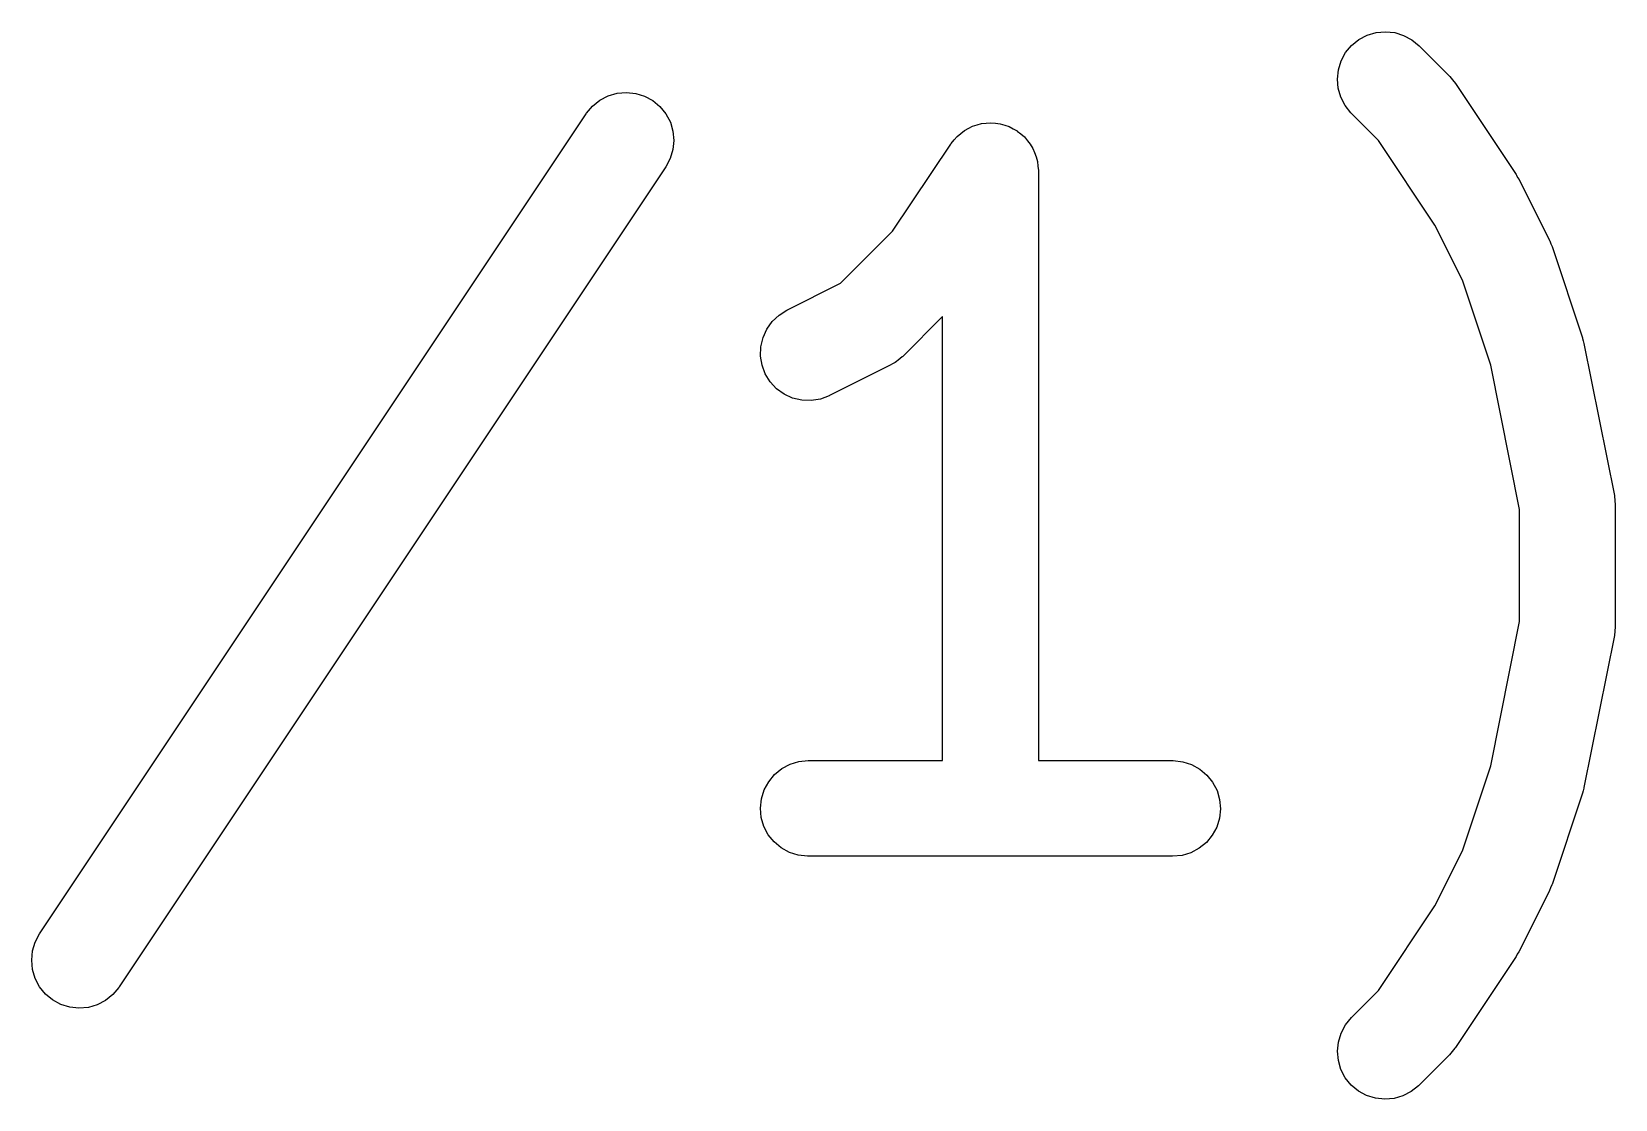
# Model space of a CAD drawing. Extents: x 0.77 to 5.15, y -1.76 to -0.61.
# Drawn here: x 5.0502 to 5.1479, y -0.8007 to -0.7348 of the extents above; entities that cross this region are included whole.
import ezdxf

# ---------------------------------------------------------------- set-up
doc = ezdxf.new("R2010")
doc.units = 0
doc.header["$MEASUREMENT"] = 0
doc.layers.add('BLACK', color=7, linetype='CONTINUOUS')

msp = doc.modelspace()

# ---------------------------------------------------------------- linework, layer by layer
at = {"layer": 'BLACK', "linetype": 'CONTINUOUS'}
for p, q in [((5.13212, -0.735311), (5.13263, -0.735043)), ((5.13263, -0.735043), (5.13318, -0.734878)), ((5.13318, -0.734878), (5.13376, -0.734824)), ((5.13376, -0.734824), (5.13433, -0.734882)), ((5.13433, -0.734882), (5.13488, -0.73505)), ((5.13488, -0.73505), (5.13539, -0.735323)), ((5.13103, -0.736623), (5.1313, -0.736117)), ((5.1313, -0.736117), (5.13167, -0.735674)), ((5.13167, -0.735674), (5.13212, -0.735311)), ((5.13539, -0.735323), (5.13583, -0.735689)), ((5.13583, -0.735689), (5.13771, -0.737563)), ((5.13079, -0.737746), (5.13085, -0.737173)), ((5.13085, -0.737173), (5.13103, -0.736623)), ((5.13084, -0.73832), (5.13079, -0.737746)), ((5.13771, -0.737563), (5.13771, -0.737567)), ((5.13771, -0.737567), (5.13771, -0.737567)), ((5.13771, -0.737567), (5.13771, -0.737568)), ((5.13771, -0.737568), (5.13774, -0.737593)), ((5.13774, -0.737593), (5.1379, -0.737803)), ((5.1379, -0.737803), (5.13808, -0.738013)), ((5.13808, -0.738013), (5.14183, -0.743638)), ((5.08481, -0.739413), (5.08526, -0.739053)), ((5.08526, -0.739053), (5.08577, -0.738787)), ((5.08577, -0.738787), (5.08633, -0.738625)), ((5.08633, -0.738625), (5.0869, -0.738573)), ((5.0869, -0.738573), (5.08747, -0.738635)), ((5.08747, -0.738635), (5.08802, -0.738806)), ((5.08802, -0.738806), (5.08853, -0.739081)), ((5.08853, -0.739081), (5.08897, -0.739449)), ((5.131, -0.738873), (5.13084, -0.73832)), ((5.13127, -0.739385), (5.131, -0.738873)), ((5.05067, -0.790507), (5.08442, -0.739888)), ((5.08442, -0.739888), (5.08444, -0.739854)), ((5.08444, -0.739854), (5.08481, -0.739413)), ((5.08897, -0.739449), (5.08934, -0.739896)), ((5.08934, -0.739896), (5.08961, -0.740405)), ((5.13163, -0.739835), (5.13127, -0.739385)), ((5.13166, -0.739864), (5.13163, -0.739835)), ((5.13332, -0.741532), (5.13166, -0.739864)), ((5.08961, -0.740405), (5.08977, -0.740957)), ((5.08977, -0.740957), (5.08983, -0.741531)), ((5.10754, -0.741102), (5.10776, -0.74093)), ((5.10776, -0.740927), (5.10803, -0.740788)), ((5.10776, -0.740929), (5.10776, -0.740927)), ((5.10776, -0.74093), (5.10776, -0.740929)), ((5.10803, -0.740788), (5.10827, -0.740663)), ((5.10827, -0.740661), (5.10856, -0.740578)), ((5.10827, -0.740662), (5.10827, -0.740661)), ((5.10827, -0.740663), (5.10827, -0.740662)), ((5.10856, -0.740578), (5.10882, -0.7405)), ((5.10882, -0.740499), (5.10911, -0.740474)), ((5.10882, -0.7405), (5.10882, -0.740499)), ((5.10882, -0.7405), (5.10882, -0.7405)), ((5.10911, -0.740474), (5.10939, -0.740448)), ((5.10939, -0.740448), (5.1094, -0.740448)), ((5.1094, -0.740448), (5.1094, -0.740448)), ((5.1094, -0.740448), (5.10969, -0.74048)), ((5.10969, -0.74048), (5.10997, -0.740508)), ((5.10997, -0.740508), (5.10997, -0.740509)), ((5.10997, -0.740509), (5.10997, -0.740509)), ((5.10997, -0.740509), (5.11026, -0.7406)), ((5.11026, -0.7406), (5.11052, -0.740679)), ((5.11052, -0.740679), (5.11052, -0.74068)), ((5.11052, -0.74068), (5.11052, -0.740681)), ((5.11052, -0.740681), (5.11078, -0.74082)), ((5.11078, -0.74082), (5.11102, -0.740953)), ((5.11102, -0.740953), (5.11103, -0.740954)), ((5.11103, -0.740954), (5.11103, -0.740955)), ((5.11103, -0.740955), (5.11125, -0.741138)), ((5.08983, -0.741531), (5.08977, -0.742104)), ((5.10333, -0.747144), (5.10692, -0.741763)), ((5.10692, -0.741763), (5.10694, -0.741733)), ((5.10694, -0.741729), (5.10713, -0.741508)), ((5.10694, -0.741732), (5.10694, -0.741729)), ((5.10694, -0.741733), (5.10694, -0.741732)), ((5.10694, -0.741733), (5.10694, -0.741733)), ((5.10713, -0.741508), (5.10731, -0.741291)), ((5.10731, -0.741288), (5.10754, -0.741102)), ((5.10731, -0.74129), (5.10731, -0.741288)), ((5.10731, -0.741291), (5.10731, -0.74129)), ((5.11125, -0.741138), (5.11147, -0.74132)), ((5.11147, -0.74132), (5.11147, -0.741322)), ((5.11147, -0.741322), (5.11147, -0.741323)), ((5.11147, -0.741323), (5.11166, -0.741558)), ((5.11166, -0.741558), (5.11183, -0.741767)), ((5.11183, -0.741767), (5.11183, -0.741769)), ((5.11183, -0.741769), (5.11183, -0.741771)), ((5.11183, -0.741771), (5.11198, -0.742044)), ((5.11198, -0.742044), (5.1121, -0.742276)), ((5.13681, -0.746761), (5.13332, -0.741532)), ((5.0896, -0.742656), (5.08933, -0.743164)), ((5.08977, -0.742104), (5.0896, -0.742656)), ((5.1121, -0.742276), (5.1121, -0.742278)), ((5.1121, -0.742278), (5.1121, -0.74228)), ((5.1121, -0.74228), (5.11219, -0.74255)), ((5.11219, -0.74255), (5.11227, -0.742827)), ((5.11227, -0.742827), (5.11227, -0.742829)), ((5.11227, -0.742829), (5.11227, -0.742832)), ((5.11227, -0.742832), (5.1123, -0.743121)), ((5.08933, -0.743164), (5.05559, -0.793783)), ((5.1123, -0.743121), (5.11233, -0.743401)), ((5.11233, -0.743401), (5.11233, -0.779818)), ((5.14183, -0.743638), (5.14185, -0.743672)), ((5.14185, -0.743672), (5.14192, -0.743817)), ((5.14192, -0.743817), (5.14201, -0.743955)), ((5.14201, -0.743955), (5.14388, -0.747705)), ((5.13851, -0.750158), (5.13681, -0.746761)), ((5.10012, -0.750348), (5.10333, -0.747144)), ((5.14388, -0.747705), (5.1439, -0.747742)), ((5.1439, -0.747742), (5.14397, -0.747919)), ((5.14397, -0.747919), (5.14405, -0.748091)), ((5.14405, -0.748091), (5.14592, -0.753716)), ((5.0968, -0.752008), (5.10012, -0.750348)), ((5.14026, -0.755409), (5.13851, -0.750158)), ((5.09556, -0.75318), (5.0959, -0.752711)), ((5.0959, -0.752711), (5.09632, -0.752315)), ((5.09632, -0.752315), (5.0968, -0.752008)), ((5.10642, -0.752404), (5.10396, -0.754863)), ((5.10642, -0.779818), (5.10642, -0.752404)), ((5.0952, -0.754267), (5.09533, -0.753706)), ((5.09533, -0.753706), (5.09556, -0.75318)), ((5.14592, -0.753716), (5.14593, -0.753755)), ((5.14593, -0.753755), (5.14597, -0.753914)), ((5.09518, -0.754843), (5.0952, -0.754267)), ((5.14597, -0.753914), (5.14601, -0.75407)), ((5.14601, -0.75407), (5.14789, -0.763444)), ((5.09527, -0.755412), (5.09518, -0.754843)), ((5.09547, -0.755951), (5.09527, -0.755412)), ((5.10319, -0.755416), (5.09944, -0.75729)), ((5.10333, -0.755327), (5.10319, -0.755416)), ((5.10348, -0.755251), (5.10333, -0.755327)), ((5.10358, -0.755174), (5.10348, -0.755251)), ((5.10368, -0.755109), (5.10358, -0.755174)), ((5.1038, -0.754995), (5.10368, -0.755109)), ((5.10393, -0.754891), (5.1038, -0.754995)), ((5.10396, -0.754863), (5.10393, -0.754891)), ((5.14204, -0.764316), (5.14026, -0.755409)), ((5.09578, -0.756441), (5.09547, -0.755951)), ((5.09617, -0.756863), (5.09578, -0.756441)), ((5.09664, -0.7572), (5.09617, -0.756863)), ((5.09716, -0.757441), (5.09664, -0.7572)), ((5.09772, -0.757575), (5.09716, -0.757441)), ((5.0983, -0.757597), (5.09772, -0.757575)), ((5.09887, -0.757507), (5.0983, -0.757597)), ((5.09941, -0.757309), (5.09887, -0.757507)), ((5.09944, -0.75729), (5.09941, -0.757309)), ((5.14789, -0.763444), (5.14789, -0.763449)), ((5.14789, -0.763449), (5.14789, -0.76345)), ((5.14789, -0.76345), (5.14789, -0.76345)), ((5.14789, -0.76345), (5.1479, -0.763485)), ((5.1479, -0.763485), (5.14792, -0.763753)), ((5.14204, -0.77123), (5.14204, -0.764316)), ((5.14792, -0.763753), (5.14795, -0.764023)), ((5.14795, -0.764023), (5.14795, -0.771522)), ((5.14026, -0.780137), (5.14204, -0.77123)), ((5.14789, -0.772101), (5.14601, -0.781475)), ((5.14792, -0.771832), (5.14789, -0.772101)), ((5.14795, -0.771564), (5.14792, -0.771832)), ((5.14795, -0.771522), (5.14795, -0.771528)), ((5.14795, -0.771528), (5.14795, -0.771528)), ((5.14795, -0.771528), (5.14795, -0.771528)), ((5.14795, -0.771528), (5.14795, -0.771564)), ((5.09649, -0.780311), (5.097, -0.780041)), ((5.097, -0.780041), (5.09755, -0.779874)), ((5.09755, -0.779874), (5.09812, -0.779818)), ((5.09812, -0.779818), (5.10642, -0.779818)), ((5.11233, -0.779818), (5.12062, -0.779818)), ((5.12062, -0.779818), (5.12066, -0.779818)), ((5.12066, -0.779818), (5.12124, -0.779883)), ((5.12124, -0.779883), (5.12178, -0.780057)), ((5.12178, -0.780057), (5.12229, -0.780334)), ((5.13851, -0.785388), (5.14026, -0.780137)), ((5.0954, -0.781627), (5.09568, -0.78112)), ((5.09568, -0.78112), (5.09604, -0.780676)), ((5.09604, -0.780676), (5.09649, -0.780311)), ((5.12229, -0.780334), (5.12273, -0.780705)), ((5.12273, -0.780705), (5.12309, -0.781154)), ((5.12309, -0.781154), (5.12336, -0.781665)), ((5.09523, -0.782177), (5.0954, -0.781627)), ((5.12336, -0.781665), (5.12352, -0.782218)), ((5.14592, -0.78183), (5.14405, -0.787454)), ((5.14596, -0.781671), (5.14592, -0.78183)), ((5.14601, -0.781516), (5.14596, -0.781671)), ((5.14601, -0.781475), (5.14601, -0.781516)), ((5.09517, -0.78275), (5.09523, -0.782177)), ((5.09522, -0.783324), (5.09517, -0.78275)), ((5.12357, -0.782791), (5.12351, -0.783365)), ((5.12352, -0.782218), (5.12357, -0.782791)), ((5.09539, -0.783877), (5.09522, -0.783324)), ((5.09565, -0.784388), (5.09539, -0.783877)), ((5.12334, -0.783915), (5.12307, -0.784422)), ((5.12351, -0.783365), (5.12334, -0.783915)), ((5.09601, -0.784837), (5.09565, -0.784388)), ((5.09646, -0.785207), (5.09601, -0.784837)), ((5.1227, -0.784866), (5.12226, -0.78523)), ((5.12307, -0.784422), (5.1227, -0.784866)), ((5.09696, -0.785485), (5.09646, -0.785207)), ((5.09751, -0.785659), (5.09696, -0.785485)), ((5.09808, -0.785723), (5.09751, -0.785659)), ((5.09812, -0.785724), (5.09808, -0.785723)), ((5.12062, -0.785724), (5.09812, -0.785724)), ((5.1212, -0.785667), (5.12062, -0.785724)), ((5.12175, -0.785501), (5.1212, -0.785667)), ((5.12226, -0.78523), (5.12175, -0.785501)), ((5.13681, -0.788785), (5.13851, -0.785388)), ((5.14388, -0.787841), (5.14201, -0.79159)), ((5.14395, -0.787665), (5.14388, -0.787841)), ((5.14403, -0.787493), (5.14395, -0.787665)), ((5.14405, -0.787454), (5.14403, -0.787493)), ((5.13332, -0.794013), (5.13681, -0.788785)), ((5.0504, -0.791015), (5.05067, -0.790507)), ((5.05018, -0.79214), (5.05023, -0.791567)), ((5.05023, -0.791567), (5.0504, -0.791015)), ((5.14183, -0.791908), (5.13808, -0.797532)), ((5.1419, -0.791764), (5.14183, -0.791908)), ((5.14199, -0.791627), (5.1419, -0.791764)), ((5.14201, -0.79159), (5.14199, -0.791627)), ((5.05023, -0.792714), (5.05018, -0.79214)), ((5.0504, -0.793266), (5.05023, -0.792714)), ((5.05067, -0.793775), (5.0504, -0.793266)), ((5.05103, -0.794222), (5.05067, -0.793775)), ((5.05556, -0.793817), (5.05519, -0.794258)), ((5.05559, -0.793783), (5.05556, -0.793817)), ((5.05147, -0.79459), (5.05103, -0.794222)), ((5.05198, -0.794865), (5.05147, -0.79459)), ((5.05253, -0.795036), (5.05198, -0.794865)), ((5.05474, -0.794618), (5.05423, -0.794884)), ((5.05519, -0.794258), (5.05474, -0.794618)), ((5.13166, -0.795681), (5.13332, -0.794013)), ((5.0531, -0.795097), (5.05253, -0.795036)), ((5.05368, -0.795046), (5.0531, -0.795097)), ((5.05423, -0.794884), (5.05368, -0.795046)), ((5.13129, -0.796126), (5.13166, -0.795681)), ((5.13085, -0.797185), (5.13102, -0.796634)), ((5.13102, -0.796634), (5.13129, -0.796126)), ((5.13079, -0.797759), (5.13085, -0.797185)), ((5.13085, -0.798332), (5.13079, -0.797759)), ((5.13788, -0.797774), (5.13771, -0.797982)), ((5.13805, -0.797566), (5.13788, -0.797774)), ((5.13807, -0.797537), (5.13805, -0.797566)), ((5.13808, -0.797532), (5.13807, -0.797537)), ((5.13807, -0.797537), (5.13807, -0.797537)), ((5.13807, -0.797537), (5.13807, -0.797537)), ((5.13101, -0.798885), (5.13085, -0.798332)), ((5.13771, -0.797982), (5.13583, -0.799857)), ((5.13128, -0.799394), (5.13101, -0.798885)), ((5.13164, -0.799842), (5.13128, -0.799394)), ((5.13209, -0.800211), (5.13164, -0.799842)), ((5.13259, -0.800487), (5.13209, -0.800211)), ((5.13314, -0.800659), (5.13259, -0.800487)), ((5.13371, -0.800722), (5.13314, -0.800659)), ((5.13429, -0.800671), (5.13371, -0.800722)), ((5.13484, -0.800511), (5.13429, -0.800671)), ((5.13535, -0.800245), (5.13484, -0.800511)), ((5.1358, -0.799886), (5.13535, -0.800245)), ((5.13583, -0.799857), (5.1358, -0.799886))]:
    msp.add_line(p, q, dxfattribs=at)

doc.saveas('drawing.dxf')
